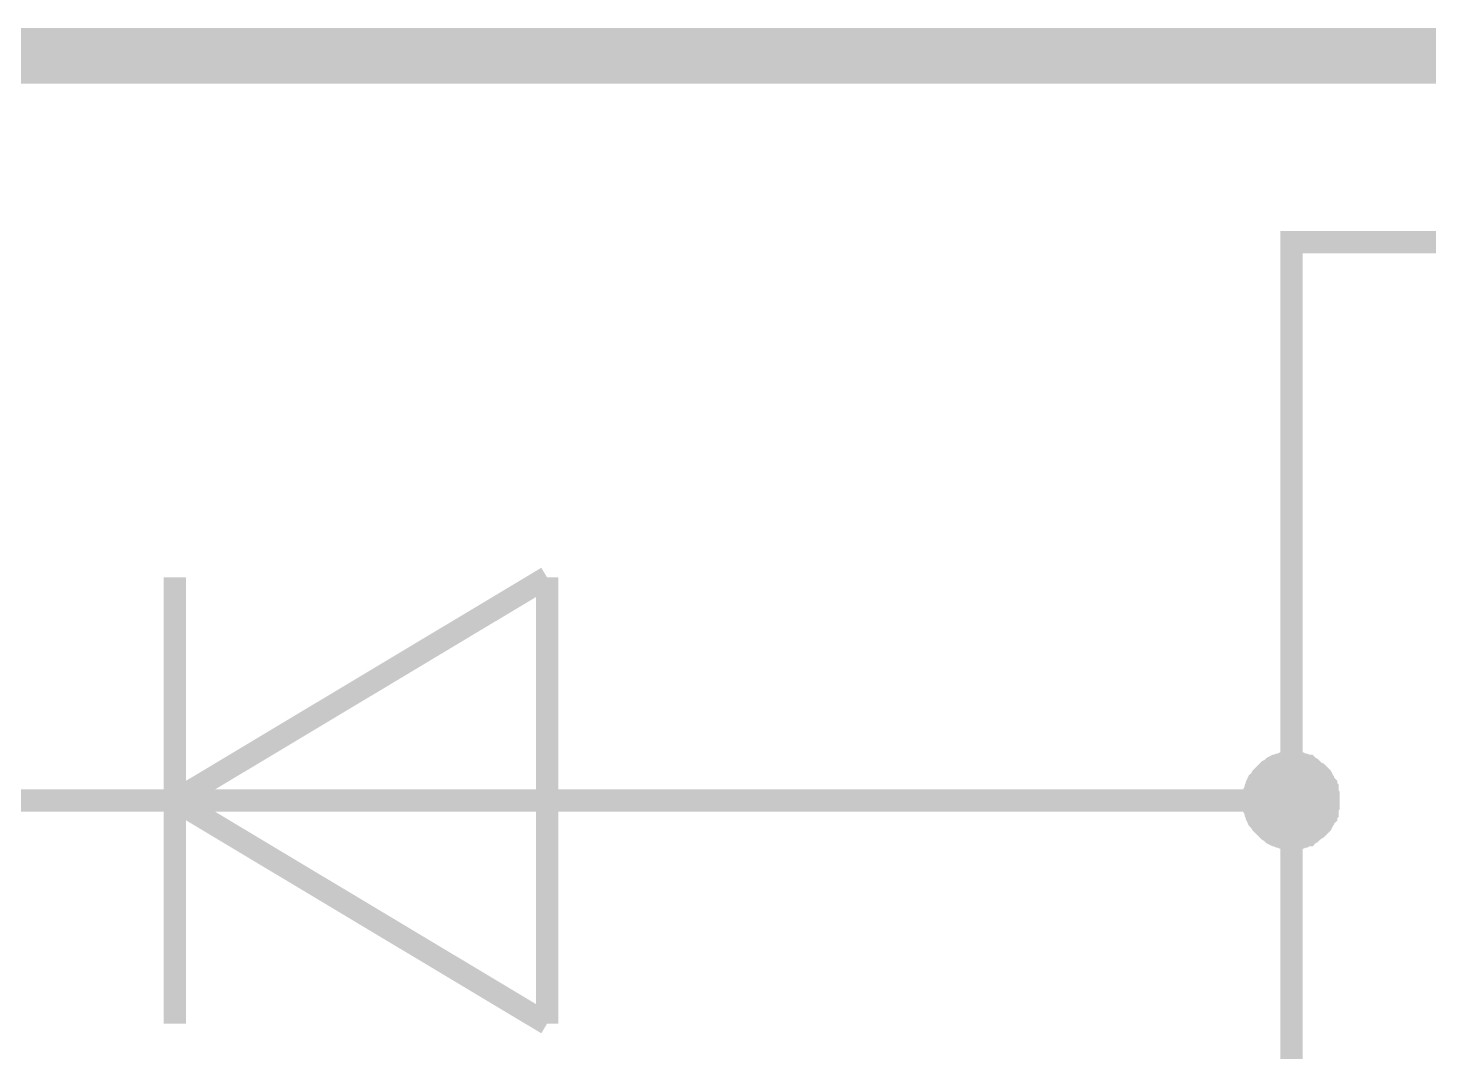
# Model space of a CAD drawing. Extents: x 196 to 1101, y 70 to 664.
# Drawn here: x 495.06 to 513.88, y 452.8 to 466.55 of the extents above; entities that cross this region are included whole.
import ezdxf

# ---------------------------------------------------------------- set-up
doc = ezdxf.new("R2010")
doc.units = 0
doc.header["$MEASUREMENT"] = 0
doc.layers.add('Sheet', color=255, linetype='CONTINUOUS')

msp = doc.modelspace()

# ---------------------------------------------------------------- linework, layer by layer
at = {"layer": 'Sheet'}
for points, const_width in [([(517.031, 466.177), (477.03, 466.177), (477.03, 426.178)], 0.749), ([(527.015, 463.676), (512.03, 463.676), (512.03, 456.173), (512.03, 446.169), (512.03, 436.181), (512.03, 426.178), (512.03, 413.673), (462.046, 413.673)], 0.3), ([(502.03, 459.171), (497.03, 456.173)], 0.3), ([(497.03, 453.175), (497.03, 459.171)], 0.3), ([(502.03, 453.175), (502.03, 459.171)], 0.3), ([(511.518, 456.173), (511.518, 456.204), (511.518, 456.22), (511.518, 456.251), (511.534, 456.282), (511.534, 456.297), (511.549, 456.328), (511.549, 456.344), (511.565, 456.375), (511.565, 456.39), (511.58, 456.422), (511.596, 456.437), (511.611, 456.453), (511.627, 456.484), (511.642, 456.499), (511.658, 456.515), (511.673, 456.53), (511.689, 456.546), (511.704, 456.561), (511.72, 456.577), (511.751, 456.592), (511.767, 456.608), (511.782, 456.623), (511.813, 456.639), (511.829, 456.639), (511.86, 456.655), (511.875, 456.655), (511.906, 456.67), (511.922, 456.67), (511.953, 456.686), (511.984, 456.686), (511.999, 456.686), (512.03, 456.686)], 0.3), ([(511.518, 456.173), (511.518, 456.204), (511.518, 456.22), (511.518, 456.251), (511.534, 456.282), (511.534, 456.297), (511.549, 456.328), (511.549, 456.344), (511.565, 456.375), (511.565, 456.39), (511.58, 456.422), (511.596, 456.437), (511.611, 456.453), (511.627, 456.484), (511.642, 456.499), (511.658, 456.515), (511.673, 456.53), (511.689, 456.546), (511.704, 456.561), (511.72, 456.577), (511.751, 456.592), (511.767, 456.608), (511.782, 456.623), (511.813, 456.639), (511.829, 456.639), (511.86, 456.655), (511.875, 456.655), (511.906, 456.67), (511.922, 456.67), (511.953, 456.686), (511.984, 456.686), (511.999, 456.686), (512.03, 456.686)], 0.3), ([(511.518, 456.173), (511.518, 456.204), (511.518, 456.22), (511.518, 456.251), (511.534, 456.282), (511.534, 456.297), (511.549, 456.328), (511.549, 456.344), (511.565, 456.375), (511.565, 456.39), (511.58, 456.422), (511.596, 456.437), (511.611, 456.453), (511.627, 456.484), (511.642, 456.499), (511.658, 456.515), (511.673, 456.53), (511.689, 456.546), (511.704, 456.561), (511.72, 456.577), (511.751, 456.592), (511.767, 456.608), (511.782, 456.623), (511.813, 456.639), (511.829, 456.639), (511.86, 456.655), (511.875, 456.655), (511.906, 456.67), (511.922, 456.67), (511.953, 456.686), (511.984, 456.686), (511.999, 456.686), (512.03, 456.686)], 0.3), ([(511.518, 456.173), (511.518, 456.204), (511.518, 456.22), (511.518, 456.251), (511.534, 456.282), (511.534, 456.297), (511.549, 456.328), (511.549, 456.344), (511.565, 456.375), (511.565, 456.39), (511.58, 456.422), (511.596, 456.437), (511.611, 456.453), (511.627, 456.484), (511.642, 456.499), (511.658, 456.515), (511.673, 456.53), (511.689, 456.546), (511.704, 456.561), (511.72, 456.577), (511.751, 456.592), (511.767, 456.608), (511.782, 456.623), (511.813, 456.639), (511.829, 456.639), (511.86, 456.655), (511.875, 456.655), (511.906, 456.67), (511.922, 456.67), (511.953, 456.686), (511.984, 456.686), (511.999, 456.686), (512.03, 456.686)], 0.3), ([(511.518, 456.173), (511.518, 456.204), (511.518, 456.22), (511.518, 456.251), (511.534, 456.282), (511.534, 456.297), (511.549, 456.328), (511.549, 456.344), (511.565, 456.375), (511.565, 456.39), (511.58, 456.422), (511.596, 456.437), (511.611, 456.453), (511.627, 456.484), (511.642, 456.499), (511.658, 456.515), (511.673, 456.53), (511.689, 456.546), (511.704, 456.561), (511.72, 456.577), (511.751, 456.592), (511.767, 456.608), (511.782, 456.623), (511.813, 456.639), (511.829, 456.639), (511.86, 456.655), (511.875, 456.655), (511.906, 456.67), (511.922, 456.67), (511.953, 456.686), (511.984, 456.686), (511.999, 456.686), (512.03, 456.686)], 0.3), ([(511.518, 456.173), (511.518, 456.204), (511.518, 456.22), (511.518, 456.251), (511.534, 456.282), (511.534, 456.297), (511.549, 456.328), (511.549, 456.344), (511.565, 456.375), (511.565, 456.39), (511.58, 456.422), (511.596, 456.437), (511.611, 456.453), (511.627, 456.484), (511.642, 456.499), (511.658, 456.515), (511.673, 456.53), (511.689, 456.546), (511.704, 456.561), (511.72, 456.577), (511.751, 456.592), (511.767, 456.608), (511.782, 456.623), (511.813, 456.639), (511.829, 456.639), (511.86, 456.655), (511.875, 456.655), (511.906, 456.67), (511.922, 456.67), (511.953, 456.686), (511.984, 456.686), (511.999, 456.686), (512.03, 456.686)], 0.3), ([(511.518, 456.173), (511.518, 456.204), (511.518, 456.22), (511.518, 456.251), (511.534, 456.282), (511.534, 456.297), (511.549, 456.328), (511.549, 456.344), (511.565, 456.375), (511.565, 456.39), (511.58, 456.422), (511.596, 456.437), (511.611, 456.453), (511.627, 456.484), (511.642, 456.499), (511.658, 456.515), (511.673, 456.53), (511.689, 456.546), (511.704, 456.561), (511.72, 456.577), (511.751, 456.592), (511.767, 456.608), (511.782, 456.623), (511.813, 456.639), (511.829, 456.639), (511.86, 456.655), (511.875, 456.655), (511.906, 456.67), (511.922, 456.67), (511.953, 456.686), (511.984, 456.686), (511.999, 456.686), (512.03, 456.686)], 0.3), ([(511.518, 456.173), (511.518, 456.204), (511.518, 456.22), (511.518, 456.251), (511.534, 456.282), (511.534, 456.297), (511.549, 456.328), (511.549, 456.344), (511.565, 456.375), (511.565, 456.39), (511.58, 456.422), (511.596, 456.437), (511.611, 456.453), (511.627, 456.484), (511.642, 456.499), (511.658, 456.515), (511.673, 456.53), (511.689, 456.546), (511.704, 456.561), (511.72, 456.577), (511.751, 456.592), (511.767, 456.608), (511.782, 456.623), (511.813, 456.639), (511.829, 456.639), (511.86, 456.655), (511.875, 456.655), (511.906, 456.67), (511.922, 456.67), (511.953, 456.686), (511.984, 456.686), (511.999, 456.686), (512.03, 456.686)], 0.3), ([(512.03, 456.686), (512.03, 456.686)], 0.3), ([(512.03, 456.686), (512.062, 456.686), (512.077, 456.686), (512.108, 456.686), (512.139, 456.67), (512.155, 456.67), (512.186, 456.655), (512.201, 456.655), (512.232, 456.639), (512.248, 456.639), (512.263, 456.623), (512.294, 456.608), (512.31, 456.592), (512.326, 456.577), (512.341, 456.561), (512.372, 456.546), (512.388, 456.53), (512.403, 456.515), (512.419, 456.499), (512.434, 456.484), (512.45, 456.453), (512.45, 456.437), (512.465, 456.422), (512.481, 456.39), (512.496, 456.375), (512.496, 456.344), (512.512, 456.328), (512.512, 456.297), (512.512, 456.282), (512.527, 456.251), (512.527, 456.22), (512.527, 456.204), (512.527, 456.173)], 0.3), ([(512.03, 456.686), (512.03, 456.686)], 0.3), ([(512.03, 456.686), (512.062, 456.686), (512.077, 456.686), (512.108, 456.686), (512.139, 456.67), (512.155, 456.67), (512.186, 456.655), (512.201, 456.655), (512.232, 456.639), (512.248, 456.639), (512.263, 456.623), (512.294, 456.608), (512.31, 456.592), (512.326, 456.577), (512.341, 456.561), (512.372, 456.546), (512.388, 456.53), (512.403, 456.515), (512.419, 456.499), (512.434, 456.484), (512.45, 456.453), (512.45, 456.437), (512.465, 456.422), (512.481, 456.39), (512.496, 456.375), (512.496, 456.344), (512.512, 456.328), (512.512, 456.297), (512.512, 456.282), (512.527, 456.251), (512.527, 456.22), (512.527, 456.204), (512.527, 456.173)], 0.3), ([(512.03, 456.686), (512.03, 456.686)], 0.3), ([(512.03, 456.686), (512.062, 456.686), (512.077, 456.686), (512.108, 456.686), (512.139, 456.67), (512.155, 456.67), (512.186, 456.655), (512.201, 456.655), (512.232, 456.639), (512.248, 456.639), (512.263, 456.623), (512.294, 456.608), (512.31, 456.592), (512.326, 456.577), (512.341, 456.561), (512.372, 456.546), (512.388, 456.53), (512.403, 456.515), (512.419, 456.499), (512.434, 456.484), (512.45, 456.453), (512.45, 456.437), (512.465, 456.422), (512.481, 456.39), (512.496, 456.375), (512.496, 456.344), (512.512, 456.328), (512.512, 456.297), (512.512, 456.282), (512.527, 456.251), (512.527, 456.22), (512.527, 456.204), (512.527, 456.173)], 0.3), ([(512.03, 456.686), (512.03, 456.686)], 0.3), ([(512.03, 456.686), (512.062, 456.686), (512.077, 456.686), (512.108, 456.686), (512.139, 456.67), (512.155, 456.67), (512.186, 456.655), (512.201, 456.655), (512.232, 456.639), (512.248, 456.639), (512.263, 456.623), (512.294, 456.608), (512.31, 456.592), (512.326, 456.577), (512.341, 456.561), (512.372, 456.546), (512.388, 456.53), (512.403, 456.515), (512.419, 456.499), (512.434, 456.484), (512.45, 456.453), (512.45, 456.437), (512.465, 456.422), (512.481, 456.39), (512.496, 456.375), (512.496, 456.344), (512.512, 456.328), (512.512, 456.297), (512.512, 456.282), (512.527, 456.251), (512.527, 456.22), (512.527, 456.204), (512.527, 456.173)], 0.3), ([(512.03, 456.686), (512.03, 456.686)], 0.3), ([(512.03, 456.686), (512.062, 456.686), (512.077, 456.686), (512.108, 456.686), (512.139, 456.67), (512.155, 456.67), (512.186, 456.655), (512.201, 456.655), (512.232, 456.639), (512.248, 456.639), (512.263, 456.623), (512.294, 456.608), (512.31, 456.592), (512.326, 456.577), (512.341, 456.561), (512.372, 456.546), (512.388, 456.53), (512.403, 456.515), (512.419, 456.499), (512.434, 456.484), (512.45, 456.453), (512.45, 456.437), (512.465, 456.422), (512.481, 456.39), (512.496, 456.375), (512.496, 456.344), (512.512, 456.328), (512.512, 456.297), (512.512, 456.282), (512.527, 456.251), (512.527, 456.22), (512.527, 456.204), (512.527, 456.173)], 0.3), ([(512.03, 456.686), (512.03, 456.686)], 0.3), ([(512.03, 456.686), (512.062, 456.686), (512.077, 456.686), (512.108, 456.686), (512.139, 456.67), (512.155, 456.67), (512.186, 456.655), (512.201, 456.655), (512.232, 456.639), (512.248, 456.639), (512.263, 456.623), (512.294, 456.608), (512.31, 456.592), (512.326, 456.577), (512.341, 456.561), (512.372, 456.546), (512.388, 456.53), (512.403, 456.515), (512.419, 456.499), (512.434, 456.484), (512.45, 456.453), (512.45, 456.437), (512.465, 456.422), (512.481, 456.39), (512.496, 456.375), (512.496, 456.344), (512.512, 456.328), (512.512, 456.297), (512.512, 456.282), (512.527, 456.251), (512.527, 456.22), (512.527, 456.204), (512.527, 456.173)], 0.3), ([(512.03, 456.686), (512.03, 456.686)], 0.3), ([(512.03, 456.686), (512.062, 456.686), (512.077, 456.686), (512.108, 456.686), (512.139, 456.67), (512.155, 456.67), (512.186, 456.655), (512.201, 456.655), (512.232, 456.639), (512.248, 456.639), (512.263, 456.623), (512.294, 456.608), (512.31, 456.592), (512.326, 456.577), (512.341, 456.561), (512.372, 456.546), (512.388, 456.53), (512.403, 456.515), (512.419, 456.499), (512.434, 456.484), (512.45, 456.453), (512.45, 456.437), (512.465, 456.422), (512.481, 456.39), (512.496, 456.375), (512.496, 456.344), (512.512, 456.328), (512.512, 456.297), (512.512, 456.282), (512.527, 456.251), (512.527, 456.22), (512.527, 456.204), (512.527, 456.173)], 0.3), ([(512.03, 456.686), (512.03, 456.686)], 0.3), ([(512.03, 456.686), (512.062, 456.686), (512.077, 456.686), (512.108, 456.686), (512.139, 456.67), (512.155, 456.67), (512.186, 456.655), (512.201, 456.655), (512.232, 456.639), (512.248, 456.639), (512.263, 456.623), (512.294, 456.608), (512.31, 456.592), (512.326, 456.577), (512.341, 456.561), (512.372, 456.546), (512.388, 456.53), (512.403, 456.515), (512.419, 456.499), (512.434, 456.484), (512.45, 456.453), (512.45, 456.437), (512.465, 456.422), (512.481, 456.39), (512.496, 456.375), (512.496, 456.344), (512.512, 456.328), (512.512, 456.297), (512.512, 456.282), (512.527, 456.251), (512.527, 456.22), (512.527, 456.204), (512.527, 456.173)], 0.3), ([(504.53, 456.173), (494.53, 456.173)], 0.3), ([(497.03, 456.173), (502.03, 453.175)], 0.3), ([(504.53, 456.173), (507.03, 456.173)], 0.3), ([(507.03, 456.173), (512.03, 456.173)], 0.3), ([(512.03, 455.66), (511.999, 455.66), (511.984, 455.66), (511.953, 455.66), (511.922, 455.676), (511.906, 455.676), (511.875, 455.691), (511.86, 455.691), (511.829, 455.707), (511.813, 455.707), (511.782, 455.723), (511.767, 455.738), (511.751, 455.754), (511.72, 455.769), (511.704, 455.785), (511.689, 455.8), (511.673, 455.816), (511.658, 455.831), (511.642, 455.847), (511.627, 455.862), (511.611, 455.893), (511.596, 455.909), (511.58, 455.924), (511.565, 455.956), (511.565, 455.971), (511.549, 456.002), (511.549, 456.018), (511.534, 456.049), (511.534, 456.064), (511.518, 456.095), (511.518, 456.126), (511.518, 456.142), (511.518, 456.173)], 0.3), ([(511.518, 456.173), (511.518, 456.173)], 0.3), ([(512.03, 455.66), (511.999, 455.66), (511.984, 455.66), (511.953, 455.66), (511.922, 455.676), (511.906, 455.676), (511.875, 455.691), (511.86, 455.691), (511.829, 455.707), (511.813, 455.707), (511.782, 455.723), (511.767, 455.738), (511.751, 455.754), (511.72, 455.769), (511.704, 455.785), (511.689, 455.8), (511.673, 455.816), (511.658, 455.831), (511.642, 455.847), (511.627, 455.862), (511.611, 455.893), (511.596, 455.909), (511.58, 455.924), (511.565, 455.956), (511.565, 455.971), (511.549, 456.002), (511.549, 456.018), (511.534, 456.049), (511.534, 456.064), (511.518, 456.095), (511.518, 456.126), (511.518, 456.142), (511.518, 456.173)], 0.3), ([(511.518, 456.173), (511.518, 456.173)], 0.3), ([(512.03, 455.66), (511.999, 455.66), (511.984, 455.66), (511.953, 455.66), (511.922, 455.676), (511.906, 455.676), (511.875, 455.691), (511.86, 455.691), (511.829, 455.707), (511.813, 455.707), (511.782, 455.723), (511.767, 455.738), (511.751, 455.754), (511.72, 455.769), (511.704, 455.785), (511.689, 455.8), (511.673, 455.816), (511.658, 455.831), (511.642, 455.847), (511.627, 455.862), (511.611, 455.893), (511.596, 455.909), (511.58, 455.924), (511.565, 455.956), (511.565, 455.971), (511.549, 456.002), (511.549, 456.018), (511.534, 456.049), (511.534, 456.064), (511.518, 456.095), (511.518, 456.126), (511.518, 456.142), (511.518, 456.173)], 0.3), ([(511.518, 456.173), (511.518, 456.173)], 0.3), ([(512.03, 455.66), (511.999, 455.66), (511.984, 455.66), (511.953, 455.66), (511.922, 455.676), (511.906, 455.676), (511.875, 455.691), (511.86, 455.691), (511.829, 455.707), (511.813, 455.707), (511.782, 455.723), (511.767, 455.738), (511.751, 455.754), (511.72, 455.769), (511.704, 455.785), (511.689, 455.8), (511.673, 455.816), (511.658, 455.831), (511.642, 455.847), (511.627, 455.862), (511.611, 455.893), (511.596, 455.909), (511.58, 455.924), (511.565, 455.956), (511.565, 455.971), (511.549, 456.002), (511.549, 456.018), (511.534, 456.049), (511.534, 456.064), (511.518, 456.095), (511.518, 456.126), (511.518, 456.142), (511.518, 456.173)], 0.3), ([(511.518, 456.173), (511.518, 456.173)], 0.3), ([(512.03, 455.66), (511.999, 455.66), (511.984, 455.66), (511.953, 455.66), (511.922, 455.676), (511.906, 455.676), (511.875, 455.691), (511.86, 455.691), (511.829, 455.707), (511.813, 455.707), (511.782, 455.723), (511.767, 455.738), (511.751, 455.754), (511.72, 455.769), (511.704, 455.785), (511.689, 455.8), (511.673, 455.816), (511.658, 455.831), (511.642, 455.847), (511.627, 455.862), (511.611, 455.893), (511.596, 455.909), (511.58, 455.924), (511.565, 455.956), (511.565, 455.971), (511.549, 456.002), (511.549, 456.018), (511.534, 456.049), (511.534, 456.064), (511.518, 456.095), (511.518, 456.126), (511.518, 456.142), (511.518, 456.173)], 0.3), ([(511.518, 456.173), (511.518, 456.173)], 0.3), ([(512.03, 455.66), (511.999, 455.66), (511.984, 455.66), (511.953, 455.66), (511.922, 455.676), (511.906, 455.676), (511.875, 455.691), (511.86, 455.691), (511.829, 455.707), (511.813, 455.707), (511.782, 455.723), (511.767, 455.738), (511.751, 455.754), (511.72, 455.769), (511.704, 455.785), (511.689, 455.8), (511.673, 455.816), (511.658, 455.831), (511.642, 455.847), (511.627, 455.862), (511.611, 455.893), (511.596, 455.909), (511.58, 455.924), (511.565, 455.956), (511.565, 455.971), (511.549, 456.002), (511.549, 456.018), (511.534, 456.049), (511.534, 456.064), (511.518, 456.095), (511.518, 456.126), (511.518, 456.142), (511.518, 456.173)], 0.3), ([(511.518, 456.173), (511.518, 456.173)], 0.3), ([(512.03, 455.66), (511.999, 455.66), (511.984, 455.66), (511.953, 455.66), (511.922, 455.676), (511.906, 455.676), (511.875, 455.691), (511.86, 455.691), (511.829, 455.707), (511.813, 455.707), (511.782, 455.723), (511.767, 455.738), (511.751, 455.754), (511.72, 455.769), (511.704, 455.785), (511.689, 455.8), (511.673, 455.816), (511.658, 455.831), (511.642, 455.847), (511.627, 455.862), (511.611, 455.893), (511.596, 455.909), (511.58, 455.924), (511.565, 455.956), (511.565, 455.971), (511.549, 456.002), (511.549, 456.018), (511.534, 456.049), (511.534, 456.064), (511.518, 456.095), (511.518, 456.126), (511.518, 456.142), (511.518, 456.173)], 0.3), ([(511.518, 456.173), (511.518, 456.173)], 0.3), ([(512.03, 455.66), (511.999, 455.66), (511.984, 455.66), (511.953, 455.66), (511.922, 455.676), (511.906, 455.676), (511.875, 455.691), (511.86, 455.691), (511.829, 455.707), (511.813, 455.707), (511.782, 455.723), (511.767, 455.738), (511.751, 455.754), (511.72, 455.769), (511.704, 455.785), (511.689, 455.8), (511.673, 455.816), (511.658, 455.831), (511.642, 455.847), (511.627, 455.862), (511.611, 455.893), (511.596, 455.909), (511.58, 455.924), (511.565, 455.956), (511.565, 455.971), (511.549, 456.002), (511.549, 456.018), (511.534, 456.049), (511.534, 456.064), (511.518, 456.095), (511.518, 456.126), (511.518, 456.142), (511.518, 456.173)], 0.3), ([(511.518, 456.173), (511.518, 456.173)], 0.3), ([(512.527, 456.173), (512.527, 456.142), (512.527, 456.126), (512.527, 456.095), (512.512, 456.064), (512.512, 456.049), (512.512, 456.018), (512.496, 456.002), (512.496, 455.971), (512.481, 455.956), (512.465, 455.924), (512.45, 455.909), (512.45, 455.893), (512.434, 455.862), (512.419, 455.847), (512.403, 455.831), (512.388, 455.816), (512.372, 455.8), (512.341, 455.785), (512.326, 455.769), (512.31, 455.754), (512.294, 455.738), (512.263, 455.723), (512.248, 455.707), (512.232, 455.707), (512.201, 455.691), (512.186, 455.691), (512.155, 455.676), (512.139, 455.676), (512.108, 455.66), (512.077, 455.66), (512.062, 455.66), (512.03, 455.66)], 0.3), ([(512.527, 456.173), (512.527, 456.142), (512.527, 456.126), (512.527, 456.095), (512.512, 456.064), (512.512, 456.049), (512.512, 456.018), (512.496, 456.002), (512.496, 455.971), (512.481, 455.956), (512.465, 455.924), (512.45, 455.909), (512.45, 455.893), (512.434, 455.862), (512.419, 455.847), (512.403, 455.831), (512.388, 455.816), (512.372, 455.8), (512.341, 455.785), (512.326, 455.769), (512.31, 455.754), (512.294, 455.738), (512.263, 455.723), (512.248, 455.707), (512.232, 455.707), (512.201, 455.691), (512.186, 455.691), (512.155, 455.676), (512.139, 455.676), (512.108, 455.66), (512.077, 455.66), (512.062, 455.66), (512.03, 455.66)], 0.3), ([(512.527, 456.173), (512.527, 456.142), (512.527, 456.126), (512.527, 456.095), (512.512, 456.064), (512.512, 456.049), (512.512, 456.018), (512.496, 456.002), (512.496, 455.971), (512.481, 455.956), (512.465, 455.924), (512.45, 455.909), (512.45, 455.893), (512.434, 455.862), (512.419, 455.847), (512.403, 455.831), (512.388, 455.816), (512.372, 455.8), (512.341, 455.785), (512.326, 455.769), (512.31, 455.754), (512.294, 455.738), (512.263, 455.723), (512.248, 455.707), (512.232, 455.707), (512.201, 455.691), (512.186, 455.691), (512.155, 455.676), (512.139, 455.676), (512.108, 455.66), (512.077, 455.66), (512.062, 455.66), (512.03, 455.66)], 0.3), ([(512.527, 456.173), (512.527, 456.142), (512.527, 456.126), (512.527, 456.095), (512.512, 456.064), (512.512, 456.049), (512.512, 456.018), (512.496, 456.002), (512.496, 455.971), (512.481, 455.956), (512.465, 455.924), (512.45, 455.909), (512.45, 455.893), (512.434, 455.862), (512.419, 455.847), (512.403, 455.831), (512.388, 455.816), (512.372, 455.8), (512.341, 455.785), (512.326, 455.769), (512.31, 455.754), (512.294, 455.738), (512.263, 455.723), (512.248, 455.707), (512.232, 455.707), (512.201, 455.691), (512.186, 455.691), (512.155, 455.676), (512.139, 455.676), (512.108, 455.66), (512.077, 455.66), (512.062, 455.66), (512.03, 455.66)], 0.3), ([(512.527, 456.173), (512.527, 456.142), (512.527, 456.126), (512.527, 456.095), (512.512, 456.064), (512.512, 456.049), (512.512, 456.018), (512.496, 456.002), (512.496, 455.971), (512.481, 455.956), (512.465, 455.924), (512.45, 455.909), (512.45, 455.893), (512.434, 455.862), (512.419, 455.847), (512.403, 455.831), (512.388, 455.816), (512.372, 455.8), (512.341, 455.785), (512.326, 455.769), (512.31, 455.754), (512.294, 455.738), (512.263, 455.723), (512.248, 455.707), (512.232, 455.707), (512.201, 455.691), (512.186, 455.691), (512.155, 455.676), (512.139, 455.676), (512.108, 455.66), (512.077, 455.66), (512.062, 455.66), (512.03, 455.66)], 0.3), ([(512.527, 456.173), (512.527, 456.142), (512.527, 456.126), (512.527, 456.095), (512.512, 456.064), (512.512, 456.049), (512.512, 456.018), (512.496, 456.002), (512.496, 455.971), (512.481, 455.956), (512.465, 455.924), (512.45, 455.909), (512.45, 455.893), (512.434, 455.862), (512.419, 455.847), (512.403, 455.831), (512.388, 455.816), (512.372, 455.8), (512.341, 455.785), (512.326, 455.769), (512.31, 455.754), (512.294, 455.738), (512.263, 455.723), (512.248, 455.707), (512.232, 455.707), (512.201, 455.691), (512.186, 455.691), (512.155, 455.676), (512.139, 455.676), (512.108, 455.66), (512.077, 455.66), (512.062, 455.66), (512.03, 455.66)], 0.3), ([(512.527, 456.173), (512.527, 456.142), (512.527, 456.126), (512.527, 456.095), (512.512, 456.064), (512.512, 456.049), (512.512, 456.018), (512.496, 456.002), (512.496, 455.971), (512.481, 455.956), (512.465, 455.924), (512.45, 455.909), (512.45, 455.893), (512.434, 455.862), (512.419, 455.847), (512.403, 455.831), (512.388, 455.816), (512.372, 455.8), (512.341, 455.785), (512.326, 455.769), (512.31, 455.754), (512.294, 455.738), (512.263, 455.723), (512.248, 455.707), (512.232, 455.707), (512.201, 455.691), (512.186, 455.691), (512.155, 455.676), (512.139, 455.676), (512.108, 455.66), (512.077, 455.66), (512.062, 455.66), (512.03, 455.66)], 0.3), ([(512.527, 456.173), (512.527, 456.142), (512.527, 456.126), (512.527, 456.095), (512.512, 456.064), (512.512, 456.049), (512.512, 456.018), (512.496, 456.002), (512.496, 455.971), (512.481, 455.956), (512.465, 455.924), (512.45, 455.909), (512.45, 455.893), (512.434, 455.862), (512.419, 455.847), (512.403, 455.831), (512.388, 455.816), (512.372, 455.8), (512.341, 455.785), (512.326, 455.769), (512.31, 455.754), (512.294, 455.738), (512.263, 455.723), (512.248, 455.707), (512.232, 455.707), (512.201, 455.691), (512.186, 455.691), (512.155, 455.676), (512.139, 455.676), (512.108, 455.66), (512.077, 455.66), (512.062, 455.66), (512.03, 455.66)], 0.3), ([(512.527, 456.173), (512.527, 456.173), (512.527, 456.173), (512.527, 456.173), (512.527, 456.173), (512.527, 456.173), (512.527, 456.173), (512.527, 456.173), (512.527, 456.173), (512.527, 456.173), (512.527, 456.173), (512.527, 456.173), (512.527, 456.173), (512.527, 456.173), (512.527, 456.173), (512.527, 456.173), (512.527, 456.173), (512.527, 456.173), (512.527, 456.173), (512.527, 456.173), (512.527, 456.173), (512.527, 456.173), (512.527, 456.173), (512.527, 456.173), (512.527, 456.173), (512.527, 456.173), (512.527, 456.173), (512.527, 456.173), (512.527, 456.173), (512.527, 456.173), (512.527, 456.173), (512.527, 456.173), (512.527, 456.173)], 0.3), ([(512.527, 456.173), (512.527, 456.173)], 0.3), ([(512.527, 456.173), (512.527, 456.173), (512.527, 456.173), (512.527, 456.173), (512.527, 456.173), (512.527, 456.173), (512.527, 456.173), (512.527, 456.173), (512.527, 456.173), (512.527, 456.173), (512.527, 456.173), (512.527, 456.173), (512.527, 456.173), (512.527, 456.173), (512.527, 456.173), (512.527, 456.173), (512.527, 456.173), (512.527, 456.173), (512.527, 456.173), (512.527, 456.173), (512.527, 456.173), (512.527, 456.173), (512.527, 456.173), (512.527, 456.173), (512.527, 456.173), (512.527, 456.173), (512.527, 456.173), (512.527, 456.173), (512.527, 456.173), (512.527, 456.173), (512.527, 456.173), (512.527, 456.173), (512.527, 456.173)], 0.3), ([(512.527, 456.173), (512.527, 456.173)], 0.3), ([(512.527, 456.173), (512.527, 456.173), (512.527, 456.173), (512.527, 456.173), (512.527, 456.173), (512.527, 456.173), (512.527, 456.173), (512.527, 456.173), (512.527, 456.173), (512.527, 456.173), (512.527, 456.173), (512.527, 456.173), (512.527, 456.173), (512.527, 456.173), (512.527, 456.173), (512.527, 456.173), (512.527, 456.173), (512.527, 456.173), (512.527, 456.173), (512.527, 456.173), (512.527, 456.173), (512.527, 456.173), (512.527, 456.173), (512.527, 456.173), (512.527, 456.173), (512.527, 456.173), (512.527, 456.173), (512.527, 456.173), (512.527, 456.173), (512.527, 456.173), (512.527, 456.173), (512.527, 456.173), (512.527, 456.173)], 0.3), ([(512.527, 456.173), (512.527, 456.173)], 0.3), ([(512.527, 456.173), (512.527, 456.173), (512.527, 456.173), (512.527, 456.173), (512.527, 456.173), (512.527, 456.173), (512.527, 456.173), (512.527, 456.173), (512.527, 456.173), (512.527, 456.173), (512.527, 456.173), (512.527, 456.173), (512.527, 456.173), (512.527, 456.173), (512.527, 456.173), (512.527, 456.173), (512.527, 456.173), (512.527, 456.173), (512.527, 456.173), (512.527, 456.173), (512.527, 456.173), (512.527, 456.173), (512.527, 456.173), (512.527, 456.173), (512.527, 456.173), (512.527, 456.173), (512.527, 456.173), (512.527, 456.173), (512.527, 456.173), (512.527, 456.173), (512.527, 456.173), (512.527, 456.173), (512.527, 456.173)], 0.3), ([(512.527, 456.173), (512.527, 456.173)], 0.3), ([(512.527, 456.173), (512.527, 456.173), (512.527, 456.173), (512.527, 456.173), (512.527, 456.173), (512.527, 456.173), (512.527, 456.173), (512.527, 456.173), (512.527, 456.173), (512.527, 456.173), (512.527, 456.173), (512.527, 456.173), (512.527, 456.173), (512.527, 456.173), (512.527, 456.173), (512.527, 456.173), (512.527, 456.173), (512.527, 456.173), (512.527, 456.173), (512.527, 456.173), (512.527, 456.173), (512.527, 456.173), (512.527, 456.173), (512.527, 456.173), (512.527, 456.173), (512.527, 456.173), (512.527, 456.173), (512.527, 456.173), (512.527, 456.173), (512.527, 456.173), (512.527, 456.173), (512.527, 456.173), (512.527, 456.173)], 0.3), ([(512.527, 456.173), (512.527, 456.173)], 0.3), ([(512.527, 456.173), (512.527, 456.173), (512.527, 456.173), (512.527, 456.173), (512.527, 456.173), (512.527, 456.173), (512.527, 456.173), (512.527, 456.173), (512.527, 456.173), (512.527, 456.173), (512.527, 456.173), (512.527, 456.173), (512.527, 456.173), (512.527, 456.173), (512.527, 456.173), (512.527, 456.173), (512.527, 456.173), (512.527, 456.173), (512.527, 456.173), (512.527, 456.173), (512.527, 456.173), (512.527, 456.173), (512.527, 456.173), (512.527, 456.173), (512.527, 456.173), (512.527, 456.173), (512.527, 456.173), (512.527, 456.173), (512.527, 456.173), (512.527, 456.173), (512.527, 456.173), (512.527, 456.173), (512.527, 456.173)], 0.3), ([(512.527, 456.173), (512.527, 456.173)], 0.3), ([(512.527, 456.173), (512.527, 456.173), (512.527, 456.173), (512.527, 456.173), (512.527, 456.173), (512.527, 456.173), (512.527, 456.173), (512.527, 456.173), (512.527, 456.173), (512.527, 456.173), (512.527, 456.173), (512.527, 456.173), (512.527, 456.173), (512.527, 456.173), (512.527, 456.173), (512.527, 456.173), (512.527, 456.173), (512.527, 456.173), (512.527, 456.173), (512.527, 456.173), (512.527, 456.173), (512.527, 456.173), (512.527, 456.173), (512.527, 456.173), (512.527, 456.173), (512.527, 456.173), (512.527, 456.173), (512.527, 456.173), (512.527, 456.173), (512.527, 456.173), (512.527, 456.173), (512.527, 456.173), (512.527, 456.173)], 0.3), ([(512.527, 456.173), (512.527, 456.173)], 0.3), ([(512.527, 456.173), (512.527, 456.173), (512.527, 456.173), (512.527, 456.173), (512.527, 456.173), (512.527, 456.173), (512.527, 456.173), (512.527, 456.173), (512.527, 456.173), (512.527, 456.173), (512.527, 456.173), (512.527, 456.173), (512.527, 456.173), (512.527, 456.173), (512.527, 456.173), (512.527, 456.173), (512.527, 456.173), (512.527, 456.173), (512.527, 456.173), (512.527, 456.173), (512.527, 456.173), (512.527, 456.173), (512.527, 456.173), (512.527, 456.173), (512.527, 456.173), (512.527, 456.173), (512.527, 456.173), (512.527, 456.173), (512.527, 456.173), (512.527, 456.173), (512.527, 456.173), (512.527, 456.173), (512.527, 456.173)], 0.3), ([(512.527, 456.173), (512.527, 456.173)], 0.3)]:
    msp.add_lwpolyline(points, dxfattribs=dict(at, const_width=const_width))
at = {"layer": 'Sheet', "const_width": 0.508}
msp.add_lwpolyline([(511.682, 456.183, 1), (512.19, 456.183, 1)], format="xyb", close=True, dxfattribs=at)

doc.saveas('drawing.dxf')
